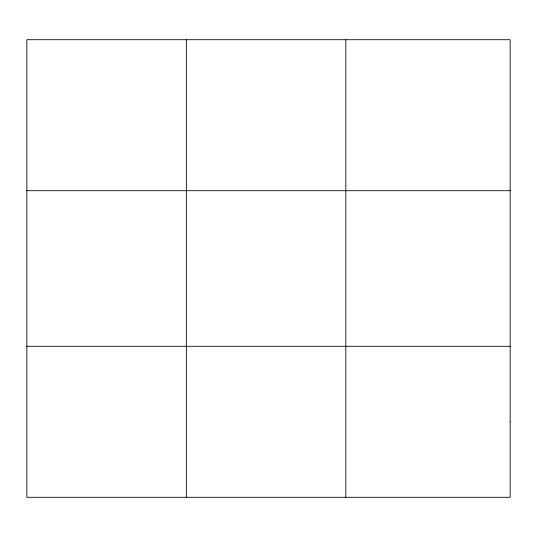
<?xml version="1.0" encoding="UTF-8"?>
<svg xmlns="http://www.w3.org/2000/svg" width="537" height="537" viewBox="0 0 537 537"><rect width="100%" height="100%" fill="white"/><g stroke="black" fill="none" stroke-linecap="round" stroke-linejoin="round"><path stroke-width="0.81" d="M186.339 39.711L186.339 497.289M345.828 39.711L345.828 497.289M26.85 190.709L510.15 190.709M26.85 346.291L510.15 346.291M510.15 421.793L510.15 497.289L26.85 497.289L26.85 39.711L510.15 39.711L510.15 421.793"/></g></svg>
